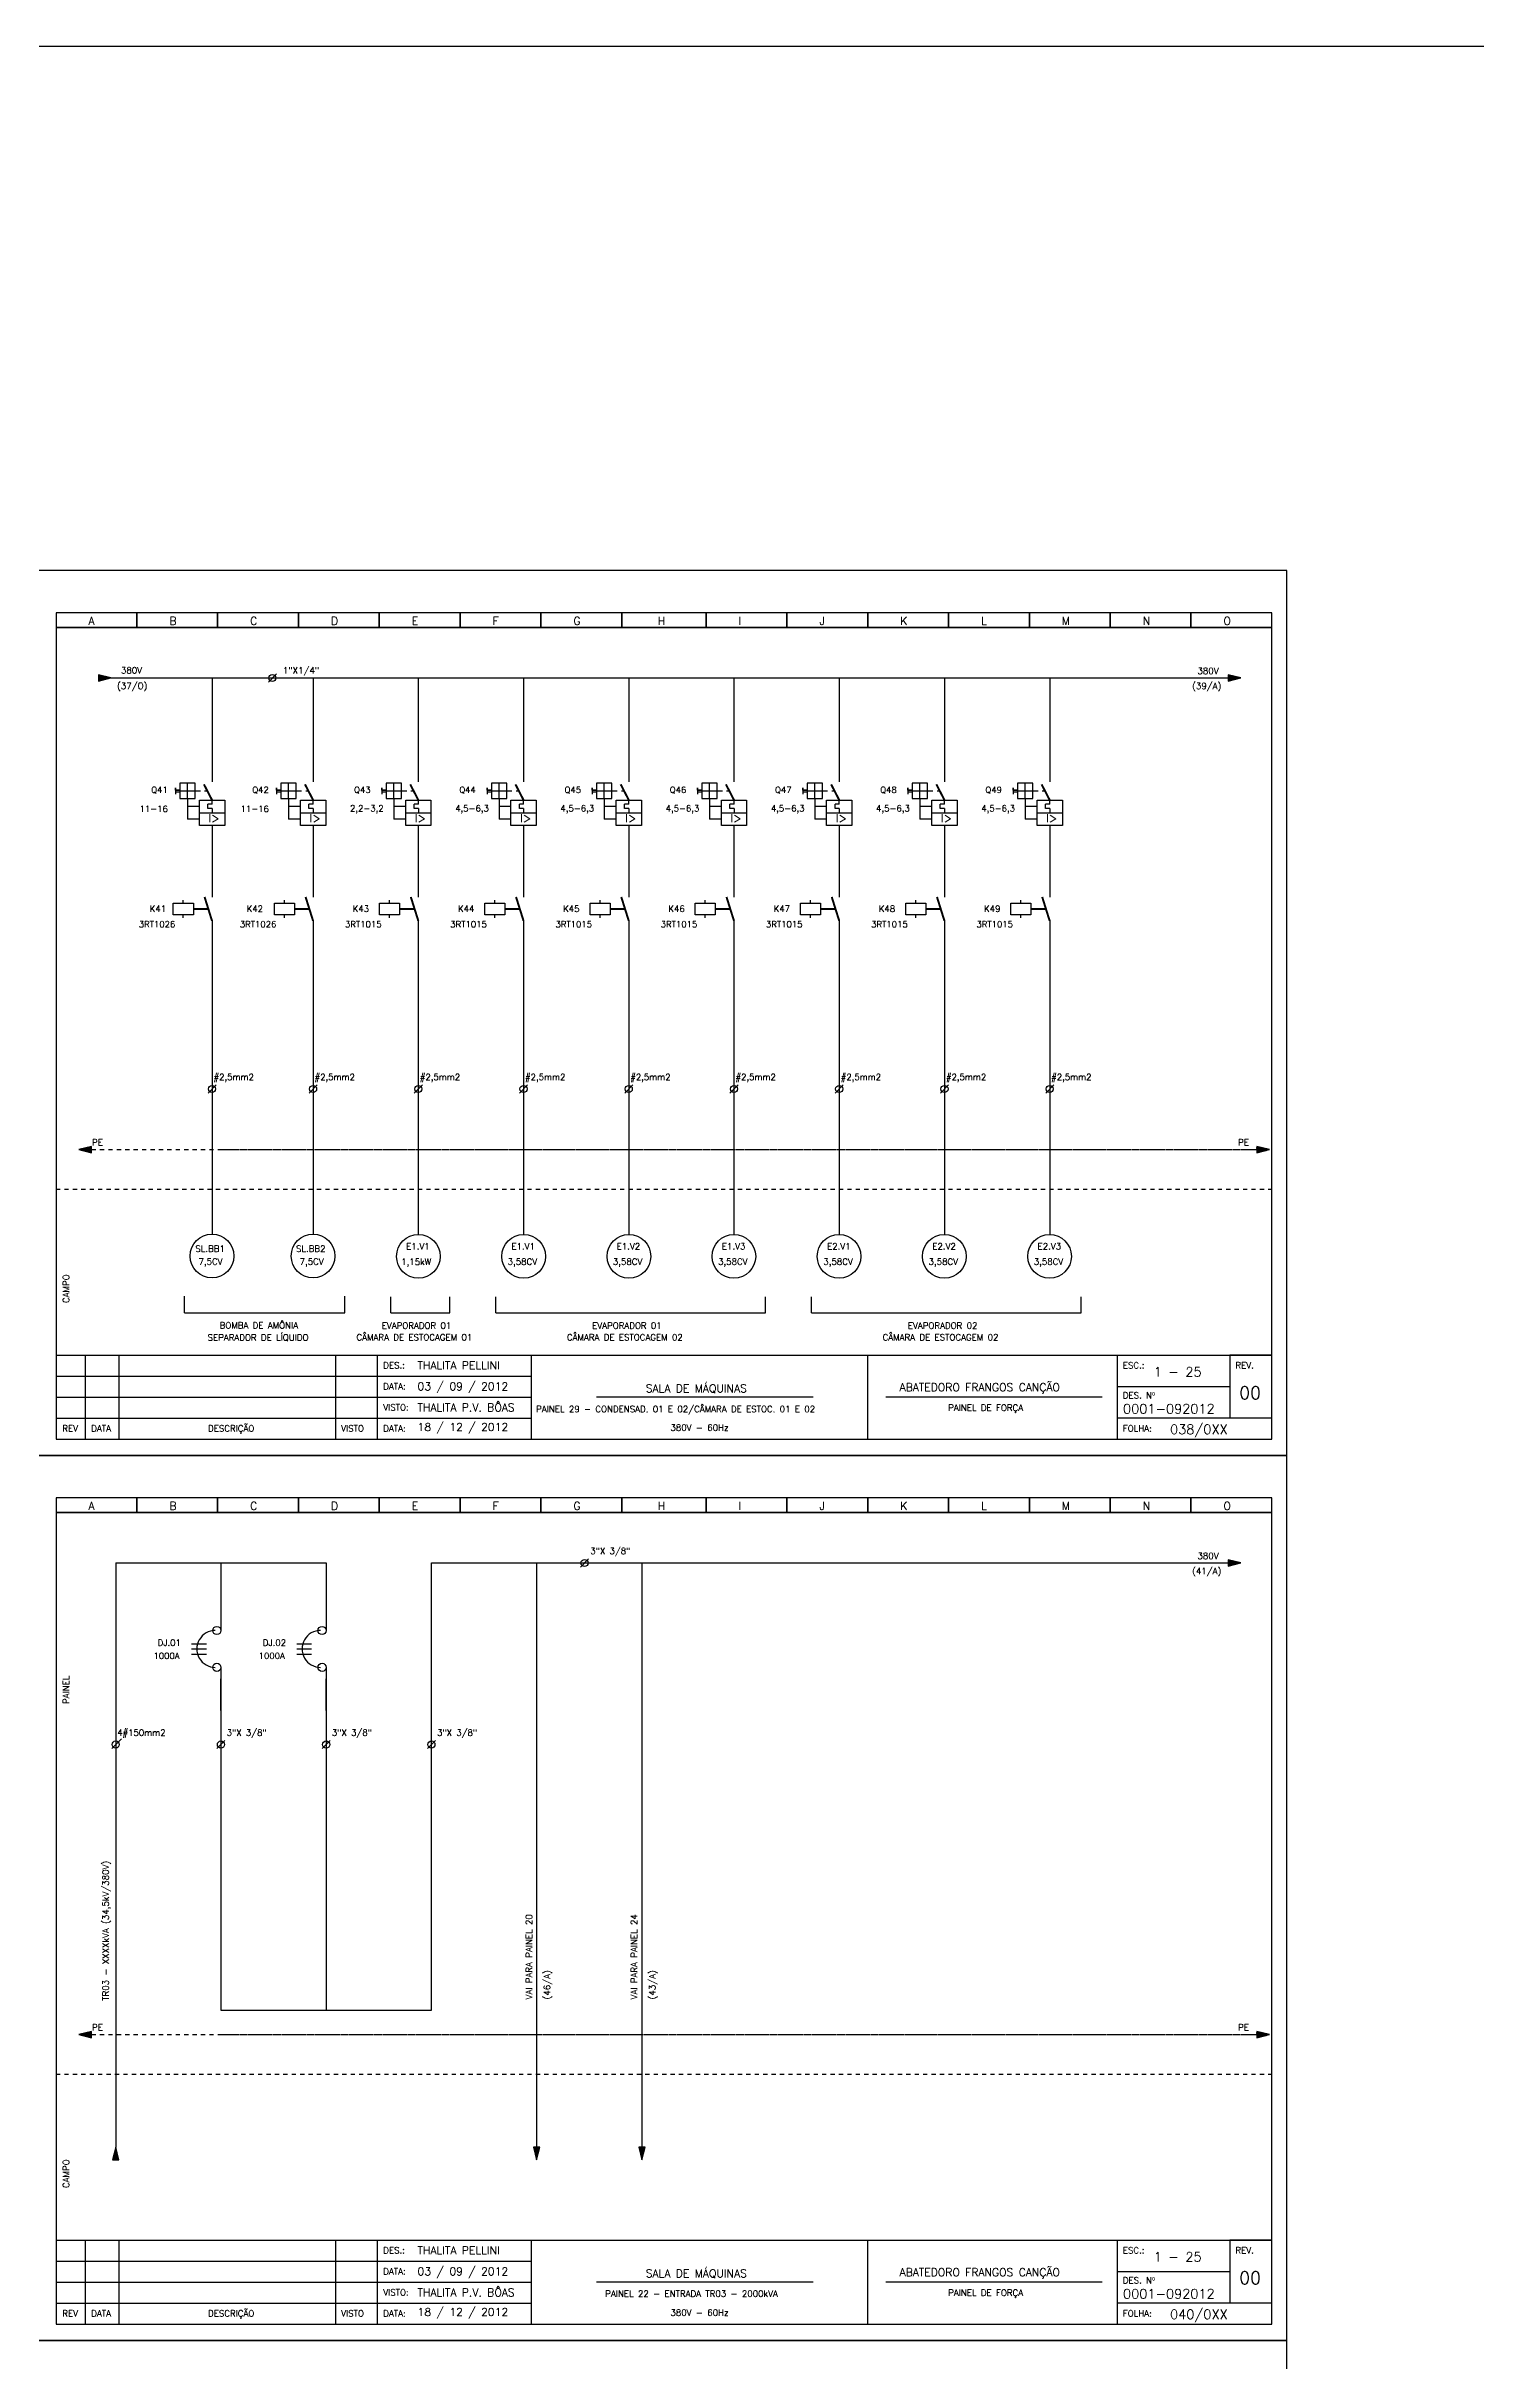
# Model space of a CAD drawing. Header units: millimetres. Extents: x 1974 to 2560, y 1429 to 1567.
# Drawn here: x 2301.4 to 2335.4, y 1512.1 to 1567.1 of the extents above; entities that cross this region are included whole.
import ezdxf

# ---------------------------------------------------------------- set-up
doc = ezdxf.new("R2010")
doc.units = ezdxf.units.MM
for name, pattern in [('DASHDOT2', [0.5, 0.25, -0.125, 0, -0.125]), ('DASHED', [0.75, 0.5, -0.25]), ('HIDDEN2', [0.1875, 0.125, -0.0625])]:
    doc.linetypes.add(name, pattern=pattern)
for name, color, linetype in [('1', 5, 'Continuous'), ('ALIMENTAÇÃO', 6, 'Continuous'), ('CONECTOR_SAK', 2, 'Continuous'), ('DISJUNTOR', 5, 'Continuous'), ('EQUIPAMENTOS', 5, 'Continuous'), ('linhas', 6, 'Continuous'), ('MARGEM', 1, 'Continuous'), ('MOTORES', 5, 'Continuous'), ('PAINEL', 7, 'Continuous'), ('soft', 5, 'Continuous'), ('TERRA', 3, 'DASHED'), ('TEXTO', 4, 'Continuous'), ('TEXTO_2', 5, 'Continuous'), ('TIMBRE', 7, 'Continuous')]:
    doc.layers.add(name, color=color, linetype=linetype)
doc.styles.add('REGUA60', font='romans.shx', dxfattribs={"height": 2})
doc.styles.add('ROMANC', font='romanc.shx', dxfattribs={"height": 0.55})
doc.styles.add('ROMANS', font='romans.shx', dxfattribs={"height": 37})

msp = doc.modelspace()

# ---------------------------------------------------------------- hatches: boundary and pattern name
at = {"layer": 'EQUIPAMENTOS'}
for points in [[(2302.934, 1552.134), (2302.634, 1552.209), (2302.634, 1552.059)], [(2329.78, 1552.134), (2329.48, 1552.209), (2329.48, 1552.059)], [(2329.78, 1531.109), (2329.48, 1531.184), (2329.48, 1531.034)], [(2303.122, 1516.932), (2303.047, 1517.232), (2302.972, 1516.932)], [(2303.122, 1516.932), (2303.047, 1517.232), (2302.972, 1516.932)], [(2312.972, 1517.232), (2313.047, 1516.932), (2313.122, 1517.232)], [(2315.472, 1517.232), (2315.547, 1516.932), (2315.622, 1517.232)]]:
    msp.add_hatch(color=256, dxfattribs=at).paths.add_polyline_path(points)
at = {"layer": 'TERRA'}
h = msp.add_hatch(dxfattribs=at)
h.set_pattern_fill('ANSI31', color=256, scale=0.004, angle=180, style=0)
h.set_pattern_definition([(225, (2359.4272218, 1589.55084864), (0.0003535533906, -0.0003535533906), [])])
h.paths.add_polyline_path([(2302.173, 1540.931), (2302.473, 1540.931), (2302.473, 1541.006)])
h.paths.add_polyline_path([(2302.473, 1540.856), (2302.473, 1540.931), (2302.173, 1540.931)])
h = msp.add_hatch(dxfattribs=at)
h.set_pattern_fill('ANSI31', color=256, scale=0.004, style=0)
h.set_pattern_definition([(45, (2273.2027676, 1492.3112611), (-0.0003535533906, 0.0003535533906), [])])
h.paths.add_polyline_path([(2330.457, 1540.931), (2330.157, 1540.931), (2330.157, 1540.856)])
h.paths.add_polyline_path([(2330.157, 1541.006), (2330.157, 1540.931), (2330.457, 1540.931)])
h = msp.add_hatch(dxfattribs=at)
h.set_pattern_fill('ANSI31', color=256, scale=0.004, angle=180, style=0)
h.set_pattern_definition([(225, (2359.4272218, 1568.52584864), (0.0003535533906, -0.0003535533906), [])])
h.paths.add_polyline_path([(2302.173, 1519.906), (2302.473, 1519.906), (2302.473, 1519.981)])
h.paths.add_polyline_path([(2302.473, 1519.831), (2302.473, 1519.906), (2302.173, 1519.906)])
h = msp.add_hatch(dxfattribs=at)
h.set_pattern_fill('ANSI31', color=256, scale=0.004, style=0)
h.set_pattern_definition([(45, (2273.2027676, 1471.2862611), (-0.0003535533906, 0.0003535533906), [])])
h.paths.add_polyline_path([(2330.457, 1519.906), (2330.157, 1519.906), (2330.157, 1519.831)])
h.paths.add_polyline_path([(2330.157, 1519.981), (2330.157, 1519.906), (2330.457, 1519.906)])

# ---------------------------------------------------------------- linework, layer by layer
for p, q in [((2304.68, 1537.048), (2304.68, 1537.444)), ((2308.487, 1537.048), (2308.487, 1537.444)), ((2309.581, 1537.048), (2309.581, 1537.435)), ((2310.987, 1537.048), (2310.987, 1537.436)), ((2312.081, 1537.048), (2312.081, 1537.435)), ((2318.482, 1537.048), (2318.482, 1537.436)), ((2319.581, 1537.048), (2319.581, 1537.435)), ((2325.987, 1537.048), (2325.987, 1537.436)), ((2304.68, 1537.048), (2308.487, 1537.048)), ((2309.581, 1537.048), (2310.987, 1537.048)), ((2312.081, 1537.048), (2318.482, 1537.048)), ((2319.581, 1537.048), (2325.987, 1537.048)), ((2330.513, 1536.047), (2329.513, 1536.047)), ((2304.849, 1529.19), (2305.202, 1529.19)), ((2307.349, 1529.19), (2307.702, 1529.19)), ((2304.849, 1529.067), (2305.202, 1529.067)), ((2304.849, 1528.944), (2305.202, 1528.944)), ((2307.349, 1529.067), (2307.702, 1529.067)), ((2307.349, 1528.944), (2307.702, 1528.944)), ((2330.513, 1515.022), (2329.513, 1515.022))]:
    msp.add_line(p, q)
at = {"layer": '1'}
for p, q in [((2304.935, 1549.632), (2304.571, 1549.632)), ((2304.571, 1549.632), (2304.571, 1549.268)), ((2304.753, 1549.268), (2304.753, 1549.632)), ((2304.935, 1549.268), (2304.935, 1549.632)), ((2307.336, 1549.632), (2306.972, 1549.632)), ((2306.972, 1549.632), (2306.972, 1549.268)), ((2307.154, 1549.268), (2307.154, 1549.632)), ((2307.336, 1549.268), (2307.336, 1549.632)), ((2309.836, 1549.632), (2309.472, 1549.632)), ((2309.472, 1549.632), (2309.472, 1549.268)), ((2309.654, 1549.268), (2309.654, 1549.632)), ((2309.836, 1549.268), (2309.836, 1549.632)), ((2312.336, 1549.632), (2311.972, 1549.632)), ((2311.972, 1549.632), (2311.972, 1549.268)), ((2312.154, 1549.268), (2312.154, 1549.632)), ((2312.336, 1549.268), (2312.336, 1549.632)), ((2314.836, 1549.632), (2314.472, 1549.632)), ((2314.472, 1549.632), (2314.472, 1549.268)), ((2314.654, 1549.268), (2314.654, 1549.632)), ((2314.836, 1549.268), (2314.836, 1549.632)), ((2317.336, 1549.632), (2316.972, 1549.632)), ((2316.972, 1549.632), (2316.972, 1549.268)), ((2317.154, 1549.268), (2317.154, 1549.632)), ((2317.336, 1549.268), (2317.336, 1549.632)), ((2319.836, 1549.632), (2319.472, 1549.632)), ((2319.472, 1549.632), (2319.472, 1549.268)), ((2319.654, 1549.268), (2319.654, 1549.632)), ((2319.836, 1549.268), (2319.836, 1549.632)), ((2322.336, 1549.632), (2321.972, 1549.632)), ((2321.972, 1549.632), (2321.972, 1549.268)), ((2322.154, 1549.268), (2322.154, 1549.632)), ((2322.336, 1549.268), (2322.336, 1549.632)), ((2324.836, 1549.632), (2324.472, 1549.632)), ((2324.472, 1549.632), (2324.472, 1549.268)), ((2324.654, 1549.268), (2324.654, 1549.632)), ((2324.836, 1549.268), (2324.836, 1549.632)), ((2304.467, 1549.523), (2304.467, 1549.377)), ((2304.467, 1549.471), (2304.467, 1549.523)), ((2304.571, 1549.471), (2304.467, 1549.471)), ((2304.467, 1549.471), (2304.571, 1549.471)), ((2304.467, 1549.429), (2304.571, 1549.429)), ((2304.571, 1549.45), (2304.935, 1549.45)), ((2304.571, 1549.268), (2304.935, 1549.268)), ((2306.868, 1549.523), (2306.868, 1549.377)), ((2306.868, 1549.471), (2306.868, 1549.523)), ((2306.972, 1549.471), (2306.868, 1549.471)), ((2306.868, 1549.471), (2306.972, 1549.471)), ((2306.868, 1549.429), (2306.972, 1549.429)), ((2306.972, 1549.45), (2307.336, 1549.45)), ((2306.972, 1549.268), (2307.336, 1549.268)), ((2309.368, 1549.523), (2309.368, 1549.377)), ((2309.368, 1549.471), (2309.368, 1549.523)), ((2309.472, 1549.471), (2309.368, 1549.471)), ((2309.368, 1549.471), (2309.472, 1549.471)), ((2309.368, 1549.429), (2309.472, 1549.429)), ((2309.472, 1549.45), (2309.836, 1549.45)), ((2309.472, 1549.268), (2309.836, 1549.268)), ((2311.868, 1549.523), (2311.868, 1549.377)), ((2311.868, 1549.471), (2311.868, 1549.523)), ((2311.972, 1549.471), (2311.868, 1549.471)), ((2311.868, 1549.471), (2311.972, 1549.471)), ((2311.868, 1549.429), (2311.972, 1549.429)), ((2311.972, 1549.45), (2312.336, 1549.45)), ((2311.972, 1549.268), (2312.336, 1549.268)), ((2314.368, 1549.523), (2314.368, 1549.377)), ((2314.368, 1549.471), (2314.368, 1549.523)), ((2314.472, 1549.471), (2314.368, 1549.471)), ((2314.368, 1549.471), (2314.472, 1549.471)), ((2314.368, 1549.429), (2314.472, 1549.429)), ((2314.472, 1549.45), (2314.836, 1549.45)), ((2314.472, 1549.268), (2314.836, 1549.268)), ((2316.868, 1549.523), (2316.868, 1549.377)), ((2316.868, 1549.471), (2316.868, 1549.523)), ((2316.972, 1549.471), (2316.868, 1549.471)), ((2316.868, 1549.471), (2316.972, 1549.471)), ((2316.868, 1549.429), (2316.972, 1549.429)), ((2316.972, 1549.45), (2317.336, 1549.45)), ((2316.972, 1549.268), (2317.336, 1549.268)), ((2319.368, 1549.523), (2319.368, 1549.377)), ((2319.368, 1549.471), (2319.368, 1549.523)), ((2319.472, 1549.471), (2319.368, 1549.471)), ((2319.368, 1549.471), (2319.472, 1549.471)), ((2319.368, 1549.429), (2319.472, 1549.429)), ((2319.472, 1549.45), (2319.836, 1549.45)), ((2319.472, 1549.268), (2319.836, 1549.268)), ((2321.868, 1549.523), (2321.868, 1549.377)), ((2321.868, 1549.471), (2321.868, 1549.523)), ((2321.972, 1549.471), (2321.868, 1549.471)), ((2321.868, 1549.471), (2321.972, 1549.471)), ((2321.868, 1549.429), (2321.972, 1549.429)), ((2321.972, 1549.45), (2322.336, 1549.45)), ((2321.972, 1549.268), (2322.336, 1549.268)), ((2324.368, 1549.523), (2324.368, 1549.377)), ((2324.368, 1549.471), (2324.368, 1549.523)), ((2324.472, 1549.471), (2324.368, 1549.471)), ((2324.368, 1549.471), (2324.472, 1549.471)), ((2324.368, 1549.429), (2324.472, 1549.429)), ((2324.472, 1549.45), (2324.836, 1549.45)), ((2324.472, 1549.268), (2324.836, 1549.268))]:
    msp.add_line(p, q, dxfattribs=at)
at = {"layer": 'ALIMENTAÇÃO', "color": 6}
for p, q in [((2305.335, 1552.134), (2305.335, 1549.67)), ((2307.736, 1552.134), (2307.736, 1549.67)), ((2310.236, 1552.134), (2310.236, 1549.67)), ((2312.736, 1552.134), (2312.736, 1549.67)), ((2315.236, 1552.134), (2315.236, 1549.67)), ((2317.736, 1552.134), (2317.736, 1549.67)), ((2320.236, 1552.134), (2320.236, 1549.67)), ((2322.736, 1552.134), (2322.736, 1549.67)), ((2325.236, 1552.134), (2325.236, 1549.67)), ((2305.335, 1548.632), (2305.335, 1546.927)), ((2307.736, 1548.632), (2307.736, 1546.927)), ((2310.236, 1548.632), (2310.236, 1546.927)), ((2312.736, 1548.632), (2312.736, 1546.927)), ((2315.236, 1548.632), (2315.236, 1546.927)), ((2317.736, 1548.632), (2317.736, 1546.927)), ((2320.236, 1548.632), (2320.236, 1546.927)), ((2322.736, 1548.632), (2322.736, 1546.927)), ((2325.236, 1548.632), (2325.236, 1546.927)), ((2305.335, 1546.364), (2305.335, 1542.37)), ((2307.736, 1546.364), (2307.736, 1542.37)), ((2310.236, 1546.364), (2310.236, 1538.912)), ((2312.736, 1546.364), (2312.736, 1538.912)), ((2315.236, 1546.364), (2315.236, 1538.912)), ((2317.736, 1546.364), (2317.736, 1538.912)), ((2320.236, 1546.364), (2320.236, 1538.912)), ((2322.736, 1546.364), (2322.736, 1538.912)), ((2325.236, 1546.364), (2325.236, 1538.912)), ((2305.335, 1542.37), (2305.335, 1538.921)), ((2307.736, 1542.37), (2307.736, 1538.921)), ((2305.547, 1531.109), (2305.547, 1529.505)), ((2308.047, 1531.109), (2308.047, 1529.505)), ((2313.047, 1531.109), (2313.047, 1517.232)), ((2315.547, 1531.109), (2315.547, 1517.232)), ((2305.547, 1528.629), (2305.547, 1520.486)), ((2308.047, 1528.629), (2308.047, 1520.486))]:
    msp.add_line(p, q, dxfattribs=at)
at = {"layer": 'ALIMENTAÇÃO'}
for p, q in [((2310.547, 1520.486), (2310.547, 1531.109)), ((2305.547, 1520.486), (2310.547, 1520.486))]:
    msp.add_line(p, q, dxfattribs=at)
at = {"layer": 'CONECTOR_SAK'}
for p, q in [((2306.864, 1552.231), (2306.673, 1552.038)), ((2305.431, 1542.467), (2305.24, 1542.274)), ((2307.832, 1542.467), (2307.641, 1542.274)), ((2310.332, 1542.467), (2310.141, 1542.274)), ((2312.832, 1542.467), (2312.641, 1542.274)), ((2315.332, 1542.467), (2315.141, 1542.274)), ((2317.832, 1542.467), (2317.641, 1542.274)), ((2320.332, 1542.467), (2320.141, 1542.274)), ((2322.832, 1542.467), (2322.641, 1542.274)), ((2325.332, 1542.467), (2325.141, 1542.274)), ((2314.281, 1531.206), (2314.09, 1531.013)), ((2303.183, 1526.933), (2302.952, 1526.7)), ((2305.642, 1526.892), (2305.452, 1526.7)), ((2308.143, 1526.892), (2307.952, 1526.7)), ((2310.643, 1526.892), (2310.452, 1526.7))]:
    msp.add_line(p, q, dxfattribs=at)
for centre in [(2306.768, 1552.134), (2305.335, 1542.37), (2307.736, 1542.37), (2310.236, 1542.37), (2312.736, 1542.37), (2315.236, 1542.37), (2317.736, 1542.37), (2320.236, 1542.37), (2322.736, 1542.37), (2325.236, 1542.37), (2314.185, 1531.109), (2303.047, 1526.796), (2305.547, 1526.796), (2308.047, 1526.796), (2310.547, 1526.796)]:
    msp.add_circle(centre, 0.0846, dxfattribs=at)
at = {"layer": 'DISJUNTOR'}
for p, q in [((2304.753, 1549.268), (2304.753, 1548.782)), ((2305.035, 1549.082), (2304.753, 1549.082)), ((2305.336, 1549.133), (2305.236, 1549.133)), ((2305.236, 1549.033), (2305.236, 1549.133)), ((2305.336, 1549.033), (2305.236, 1549.033)), ((2305.336, 1549.133), (2305.336, 1549.233)), ((2305.336, 1549.033), (2305.336, 1548.933)), ((2307.154, 1549.268), (2307.154, 1548.782)), ((2307.436, 1549.082), (2307.154, 1549.082)), ((2307.737, 1549.133), (2307.637, 1549.133)), ((2307.637, 1549.033), (2307.637, 1549.133)), ((2307.737, 1549.033), (2307.637, 1549.033)), ((2307.737, 1549.133), (2307.737, 1549.233)), ((2307.737, 1549.033), (2307.737, 1548.933)), ((2309.654, 1549.268), (2309.654, 1548.782)), ((2309.936, 1549.082), (2309.654, 1549.082)), ((2310.237, 1549.133), (2310.137, 1549.133)), ((2310.137, 1549.033), (2310.137, 1549.133)), ((2310.237, 1549.033), (2310.137, 1549.033)), ((2310.237, 1549.133), (2310.237, 1549.233)), ((2310.237, 1549.033), (2310.237, 1548.933)), ((2312.154, 1549.268), (2312.154, 1548.782)), ((2312.436, 1549.082), (2312.154, 1549.082)), ((2312.737, 1549.133), (2312.637, 1549.133)), ((2312.637, 1549.033), (2312.637, 1549.133)), ((2312.737, 1549.033), (2312.637, 1549.033)), ((2312.737, 1549.133), (2312.737, 1549.233)), ((2312.737, 1549.033), (2312.737, 1548.933)), ((2314.654, 1549.268), (2314.654, 1548.782)), ((2314.936, 1549.082), (2314.654, 1549.082)), ((2315.237, 1549.133), (2315.137, 1549.133)), ((2315.137, 1549.033), (2315.137, 1549.133)), ((2315.237, 1549.033), (2315.137, 1549.033)), ((2315.237, 1549.133), (2315.237, 1549.233)), ((2315.237, 1549.033), (2315.237, 1548.933)), ((2317.154, 1549.268), (2317.154, 1548.782)), ((2317.436, 1549.082), (2317.154, 1549.082)), ((2317.737, 1549.133), (2317.637, 1549.133)), ((2317.637, 1549.033), (2317.637, 1549.133)), ((2317.737, 1549.033), (2317.637, 1549.033)), ((2317.737, 1549.133), (2317.737, 1549.233)), ((2317.737, 1549.033), (2317.737, 1548.933)), ((2319.654, 1549.268), (2319.654, 1548.782)), ((2319.936, 1549.082), (2319.654, 1549.082)), ((2320.237, 1549.133), (2320.137, 1549.133)), ((2320.137, 1549.033), (2320.137, 1549.133)), ((2320.237, 1549.033), (2320.137, 1549.033)), ((2320.237, 1549.133), (2320.237, 1549.233)), ((2320.237, 1549.033), (2320.237, 1548.933)), ((2322.154, 1549.268), (2322.154, 1548.782)), ((2322.436, 1549.082), (2322.154, 1549.082)), ((2322.737, 1549.133), (2322.637, 1549.133)), ((2322.637, 1549.033), (2322.637, 1549.133)), ((2322.737, 1549.033), (2322.637, 1549.033)), ((2322.737, 1549.133), (2322.737, 1549.233)), ((2322.737, 1549.033), (2322.737, 1548.933)), ((2324.654, 1549.268), (2324.654, 1548.782)), ((2324.936, 1549.082), (2324.654, 1549.082)), ((2325.237, 1549.133), (2325.137, 1549.133)), ((2325.137, 1549.033), (2325.137, 1549.133)), ((2325.237, 1549.033), (2325.137, 1549.033)), ((2325.237, 1549.133), (2325.237, 1549.233)), ((2325.237, 1549.033), (2325.237, 1548.933)), ((2305.035, 1548.782), (2304.753, 1548.782)), ((2305.036, 1548.933), (2305.636, 1548.933)), ((2307.436, 1548.782), (2307.154, 1548.782)), ((2307.437, 1548.933), (2308.037, 1548.933)), ((2309.936, 1548.782), (2309.654, 1548.782)), ((2309.937, 1548.933), (2310.537, 1548.933)), ((2312.436, 1548.782), (2312.154, 1548.782)), ((2312.437, 1548.933), (2313.037, 1548.933)), ((2314.936, 1548.782), (2314.654, 1548.782)), ((2314.937, 1548.933), (2315.537, 1548.933)), ((2317.436, 1548.782), (2317.154, 1548.782)), ((2317.437, 1548.933), (2318.037, 1548.933)), ((2319.936, 1548.782), (2319.654, 1548.782)), ((2319.937, 1548.933), (2320.537, 1548.933)), ((2322.436, 1548.782), (2322.154, 1548.782)), ((2322.437, 1548.933), (2323.037, 1548.933)), ((2324.936, 1548.782), (2324.654, 1548.782)), ((2324.937, 1548.933), (2325.537, 1548.933))]:
    msp.add_line(p, q, dxfattribs=at)
at = {"layer": 'DISJUNTOR', "linetype": 'HIDDEN2'}
for p, q in [((2304.935, 1549.45), (2305.235, 1549.45)), ((2307.336, 1549.45), (2307.636, 1549.45)), ((2309.836, 1549.45), (2310.136, 1549.45)), ((2312.336, 1549.45), (2312.636, 1549.45)), ((2314.836, 1549.45), (2315.136, 1549.45)), ((2317.336, 1549.45), (2317.636, 1549.45)), ((2319.836, 1549.45), (2320.136, 1549.45)), ((2322.336, 1549.45), (2322.636, 1549.45)), ((2324.836, 1549.45), (2325.136, 1549.45))]:
    msp.add_line(p, q, dxfattribs=at)
at = {"layer": 'DISJUNTOR', "const_width": 0.0472}
for points in [[(2305.336, 1549.233), (2305.143, 1549.607)], [(2307.737, 1549.233), (2307.544, 1549.607)], [(2310.237, 1549.233), (2310.044, 1549.607)], [(2312.737, 1549.233), (2312.544, 1549.607)], [(2315.237, 1549.233), (2315.044, 1549.607)], [(2317.737, 1549.233), (2317.544, 1549.607)], [(2320.237, 1549.233), (2320.044, 1549.607)], [(2322.737, 1549.233), (2322.544, 1549.607)], [(2325.237, 1549.233), (2325.044, 1549.607)]]:
    msp.add_lwpolyline(points, dxfattribs=at)
at = {"layer": 'DISJUNTOR'}
for points in [[(2305.036, 1549.233), (2305.636, 1549.233), (2305.636, 1548.633), (2305.036, 1548.633)], [(2307.437, 1549.233), (2308.037, 1549.233), (2308.037, 1548.633), (2307.437, 1548.633)], [(2309.937, 1549.233), (2310.537, 1549.233), (2310.537, 1548.633), (2309.937, 1548.633)], [(2312.437, 1549.233), (2313.037, 1549.233), (2313.037, 1548.633), (2312.437, 1548.633)], [(2314.937, 1549.233), (2315.537, 1549.233), (2315.537, 1548.633), (2314.937, 1548.633)], [(2317.437, 1549.233), (2318.037, 1549.233), (2318.037, 1548.633), (2317.437, 1548.633)], [(2319.937, 1549.233), (2320.537, 1549.233), (2320.537, 1548.633), (2319.937, 1548.633)], [(2322.437, 1549.233), (2323.037, 1549.233), (2323.037, 1548.633), (2322.437, 1548.633)], [(2324.937, 1549.233), (2325.537, 1549.233), (2325.537, 1548.633), (2324.937, 1548.633)]]:
    msp.add_lwpolyline(points, close=True, dxfattribs=at)
for centre in [(2305.45, 1529.505), (2307.95, 1529.505), (2305.45, 1528.629), (2307.95, 1528.629)]:
    msp.add_circle(centre, 0.097, dxfattribs=at)
for centre in [(2305.412, 1529.067), (2307.912, 1529.067)]:
    msp.add_arc(centre, 0.438, 89.8656, 270.134, dxfattribs=at)
at = {"layer": 'EQUIPAMENTOS'}
for p, q in [((2302.934, 1552.134), (2329.78, 1552.134)), ((2304.653, 1546.788), (2304.653, 1546.859)), ((2307.054, 1546.788), (2307.054, 1546.859)), ((2309.554, 1546.788), (2309.554, 1546.859)), ((2312.054, 1546.788), (2312.054, 1546.859)), ((2314.554, 1546.788), (2314.554, 1546.859)), ((2317.054, 1546.788), (2317.054, 1546.859)), ((2319.554, 1546.788), (2319.554, 1546.859)), ((2322.054, 1546.788), (2322.054, 1546.859)), ((2324.554, 1546.788), (2324.554, 1546.859)), ((2304.653, 1546.438), (2304.653, 1546.509)), ((2304.891, 1546.658), (2305.243, 1546.658)), ((2304.891, 1546.638), (2305.249, 1546.638)), ((2307.054, 1546.438), (2307.054, 1546.509)), ((2307.292, 1546.658), (2307.644, 1546.658)), ((2307.292, 1546.638), (2307.65, 1546.638)), ((2309.554, 1546.438), (2309.554, 1546.509)), ((2309.792, 1546.658), (2310.144, 1546.658)), ((2309.792, 1546.638), (2310.15, 1546.638)), ((2312.054, 1546.438), (2312.054, 1546.509)), ((2312.292, 1546.658), (2312.644, 1546.658)), ((2312.292, 1546.638), (2312.65, 1546.638)), ((2314.554, 1546.438), (2314.554, 1546.509)), ((2314.792, 1546.658), (2315.144, 1546.658)), ((2314.792, 1546.638), (2315.15, 1546.638)), ((2317.054, 1546.438), (2317.054, 1546.509)), ((2317.292, 1546.658), (2317.644, 1546.658)), ((2317.292, 1546.638), (2317.65, 1546.638)), ((2319.554, 1546.438), (2319.554, 1546.509)), ((2319.792, 1546.658), (2320.144, 1546.658)), ((2319.792, 1546.638), (2320.15, 1546.638)), ((2322.054, 1546.438), (2322.054, 1546.509)), ((2322.292, 1546.658), (2322.644, 1546.658)), ((2322.292, 1546.638), (2322.65, 1546.638)), ((2324.554, 1546.438), (2324.554, 1546.509)), ((2324.792, 1546.658), (2325.144, 1546.658)), ((2324.792, 1546.638), (2325.15, 1546.638)), ((2303.047, 1531.109), (2305.547, 1531.109)), ((2303.047, 1531.109), (2308.047, 1531.109)), ((2310.547, 1531.109), (2329.78, 1531.109))]:
    msp.add_line(p, q, dxfattribs=at)
for points in [[(2267.845, 1567.141), (2559.507, 1567.141), (2559.507, 1444.388), (2267.845, 1444.388)], [(2304.415, 1546.509), (2304.415, 1546.788), (2304.891, 1546.788), (2304.891, 1546.509)], [(2306.816, 1546.509), (2306.816, 1546.788), (2307.292, 1546.788), (2307.292, 1546.509)], [(2309.316, 1546.509), (2309.316, 1546.788), (2309.792, 1546.788), (2309.792, 1546.509)], [(2311.816, 1546.509), (2311.816, 1546.788), (2312.292, 1546.788), (2312.292, 1546.509)], [(2314.316, 1546.509), (2314.316, 1546.788), (2314.792, 1546.788), (2314.792, 1546.509)], [(2316.816, 1546.509), (2316.816, 1546.788), (2317.292, 1546.788), (2317.292, 1546.509)], [(2319.316, 1546.509), (2319.316, 1546.788), (2319.792, 1546.788), (2319.792, 1546.509)], [(2321.816, 1546.509), (2321.816, 1546.788), (2322.292, 1546.788), (2322.292, 1546.509)], [(2324.316, 1546.509), (2324.316, 1546.788), (2324.792, 1546.788), (2324.792, 1546.509)]]:
    msp.add_lwpolyline(points, close=True, dxfattribs=at)
for points in [[(2302.634, 1552.059), (2302.934, 1552.134), (2302.634, 1552.209), (2302.634, 1552.059)], [(2329.48, 1552.059), (2329.78, 1552.134), (2329.48, 1552.209), (2329.48, 1552.059)], [(2329.48, 1531.034), (2329.78, 1531.109), (2329.48, 1531.184), (2329.48, 1531.034)], [(2303.122, 1516.932), (2303.047, 1517.232), (2302.972, 1516.932), (2303.122, 1516.932)], [(2312.972, 1517.232), (2313.047, 1516.932), (2313.122, 1517.232), (2312.972, 1517.232)], [(2315.472, 1517.232), (2315.547, 1516.932), (2315.622, 1517.232), (2315.472, 1517.232)]]:
    msp.add_lwpolyline(points, dxfattribs=at)
at = {"layer": 'EQUIPAMENTOS', "const_width": 0.0472}
for points in [[(2305.335, 1546.364), (2305.158, 1546.932)], [(2307.736, 1546.364), (2307.558, 1546.932)], [(2310.236, 1546.364), (2310.058, 1546.932)], [(2312.736, 1546.364), (2312.558, 1546.932)], [(2315.236, 1546.364), (2315.058, 1546.932)], [(2317.736, 1546.364), (2317.558, 1546.932)], [(2320.236, 1546.364), (2320.058, 1546.932)], [(2322.736, 1546.364), (2322.558, 1546.932)], [(2325.236, 1546.364), (2325.058, 1546.932)]]:
    msp.add_lwpolyline(points, dxfattribs=at)
at = {"layer": 'linhas', "color": 6}
for p, q in [((2305.547, 1527.607), (2305.547, 1528.354)), ((2308.047, 1527.607), (2308.047, 1528.354))]:
    msp.add_line(p, q, dxfattribs=at)
at = {"layer": 'MARGEM', "color": 7}
for points in [[(2301.167, 1533.659), (2330.867, 1533.659), (2330.867, 1554.684), (2301.167, 1554.684)], [(2301.167, 1512.634), (2330.867, 1512.634), (2330.867, 1533.659), (2301.167, 1533.659)], [(2301.167, 1491.609), (2330.867, 1491.609), (2330.867, 1512.634), (2301.167, 1512.634)]]:
    msp.add_lwpolyline(points, close=True, dxfattribs=at)
at = {"layer": 'MOTORES'}
for centre in [(2305.335, 1538.401), (2307.736, 1538.401), (2310.239, 1538.393), (2312.739, 1538.393), (2315.239, 1538.393), (2317.733, 1538.393), (2320.233, 1538.393), (2322.733, 1538.393), (2325.233, 1538.393)]:
    msp.add_circle(centre, 0.519, dxfattribs=at)
at = {"layer": 'PAINEL', "color": 12, "linetype": 'HIDDEN2', "ltscale": 0.005}
for p, q in [((2301.629, 1539.991), (2330.513, 1539.991)), ((2301.629, 1518.966), (2330.513, 1518.966))]:
    msp.add_line(p, q, dxfattribs=at)
at = {"layer": 'soft'}
msp.add_line((2303.047, 1531.109), (2303.047, 1517.232), dxfattribs=at)
at = {"layer": 'TERRA', "linetype": 'DASHDOT2', "ltscale": 0.0025}
for p, q in [((2302.473, 1540.931), (2330.157, 1540.931)), ((2302.473, 1540.931), (2330.157, 1540.931)), ((2305.584, 1540.931), (2330.457, 1540.931)), ((2302.473, 1519.906), (2330.157, 1519.906)), ((2302.473, 1519.906), (2330.157, 1519.906)), ((2305.584, 1519.906), (2330.457, 1519.906))]:
    msp.add_line(p, q, dxfattribs=at)
at = {"layer": 'TERRA'}
for points in [[(2302.473, 1541.006), (2302.173, 1540.931), (2302.473, 1540.856), (2302.473, 1541.006)], [(2302.473, 1541.006), (2302.173, 1540.931), (2302.473, 1540.856), (2302.473, 1541.006)], [(2330.157, 1540.856), (2330.457, 1540.931), (2330.157, 1541.006), (2330.157, 1540.856)], [(2330.157, 1540.856), (2330.457, 1540.931), (2330.157, 1541.006), (2330.157, 1540.856)], [(2302.473, 1519.981), (2302.173, 1519.906), (2302.473, 1519.831), (2302.473, 1519.981)], [(2302.473, 1519.981), (2302.173, 1519.906), (2302.473, 1519.831), (2302.473, 1519.981)], [(2330.157, 1519.831), (2330.457, 1519.906), (2330.157, 1519.981), (2330.157, 1519.831)], [(2330.157, 1519.831), (2330.457, 1519.906), (2330.157, 1519.981), (2330.157, 1519.831)]]:
    msp.add_lwpolyline(points, dxfattribs=at)
at = {"layer": 'TIMBRE', "color": 12}
for p, q in [((2330.513, 1553.684), (2301.629, 1553.684)), ((2330.513, 1532.659), (2301.629, 1532.659))]:
    msp.add_line(p, q, dxfattribs=at)
at = {"layer": 'TIMBRE'}
for p, q in [((2301.629, 1536.047), (2330.513, 1536.047)), ((2302.329, 1534.047), (2302.329, 1536.047)), ((2303.129, 1534.047), (2303.129, 1536.047)), ((2308.267, 1536.047), (2308.267, 1534.047)), ((2309.267, 1534.047), (2309.267, 1536.047)), ((2312.92, 1536.047), (2312.92, 1534.047)), ((2320.91, 1536.047), (2320.91, 1534.047)), ((2326.837, 1536.047), (2326.837, 1534.047)), ((2329.513, 1536.047), (2329.513, 1534.547)), ((2301.629, 1535.547), (2312.92, 1535.547)), ((2329.513, 1535.297), (2326.837, 1535.297)), ((2301.629, 1535.047), (2312.92, 1535.047)), ((2319.614, 1535.047), (2314.47, 1535.047)), ((2326.485, 1535.047), (2321.341, 1535.047)), ((2301.629, 1534.547), (2312.92, 1534.547)), ((2330.513, 1534.547), (2326.837, 1534.547)), ((2301.629, 1515.022), (2330.513, 1515.022)), ((2302.329, 1513.022), (2302.329, 1515.022)), ((2303.129, 1513.022), (2303.129, 1515.022)), ((2308.267, 1515.022), (2308.267, 1513.022)), ((2309.267, 1513.022), (2309.267, 1515.022)), ((2312.92, 1515.022), (2312.92, 1513.022)), ((2320.91, 1515.022), (2320.91, 1513.022)), ((2326.837, 1515.022), (2326.837, 1513.022)), ((2329.513, 1515.022), (2329.513, 1513.522)), ((2301.629, 1514.522), (2312.92, 1514.522)), ((2301.629, 1514.022), (2312.92, 1514.022)), ((2319.614, 1514.022), (2314.47, 1514.022)), ((2319.614, 1514.022), (2314.47, 1514.022)), ((2326.485, 1514.022), (2321.341, 1514.022)), ((2329.513, 1514.272), (2326.837, 1514.272)), ((2301.629, 1513.522), (2312.92, 1513.522)), ((2330.513, 1513.522), (2326.837, 1513.522))]:
    msp.add_line(p, q, dxfattribs=at)
at = {"layer": 'TIMBRE', "color": 12}
for points in [[(2301.629, 1553.334), (2303.549, 1553.334), (2303.549, 1553.684), (2301.629, 1553.684)], [(2303.549, 1553.334), (2305.469, 1553.334), (2305.469, 1553.684), (2303.549, 1553.684)], [(2305.469, 1553.334), (2307.389, 1553.334), (2307.389, 1553.684), (2305.469, 1553.684)], [(2307.389, 1553.334), (2309.309, 1553.334), (2309.309, 1553.684), (2307.389, 1553.684)], [(2309.309, 1553.334), (2311.229, 1553.334), (2311.229, 1553.684), (2309.309, 1553.684)], [(2311.229, 1553.334), (2313.149, 1553.334), (2313.149, 1553.684), (2311.229, 1553.684)], [(2313.149, 1553.334), (2315.069, 1553.334), (2315.069, 1553.684), (2313.149, 1553.684)], [(2315.069, 1553.334), (2317.073, 1553.334), (2317.073, 1553.684), (2315.069, 1553.684)], [(2317.073, 1553.334), (2318.993, 1553.334), (2318.993, 1553.684), (2317.073, 1553.684)], [(2318.993, 1553.334), (2320.913, 1553.334), (2320.913, 1553.684), (2318.993, 1553.684)], [(2320.913, 1553.334), (2322.833, 1553.334), (2322.833, 1553.684), (2320.913, 1553.684)], [(2322.833, 1553.334), (2324.753, 1553.334), (2324.753, 1553.684), (2322.833, 1553.684)], [(2324.753, 1553.334), (2326.673, 1553.334), (2326.673, 1553.684), (2324.753, 1553.684)], [(2326.673, 1553.334), (2328.593, 1553.334), (2328.593, 1553.684), (2326.673, 1553.684)], [(2328.593, 1553.334), (2330.513, 1553.334), (2330.513, 1553.684), (2328.593, 1553.684)], [(2301.629, 1534.047), (2330.513, 1534.047), (2330.513, 1553.334), (2301.629, 1553.334)], [(2301.629, 1532.309), (2303.549, 1532.309), (2303.549, 1532.659), (2301.629, 1532.659)], [(2303.549, 1532.309), (2305.469, 1532.309), (2305.469, 1532.659), (2303.549, 1532.659)], [(2305.469, 1532.309), (2307.389, 1532.309), (2307.389, 1532.659), (2305.469, 1532.659)], [(2307.389, 1532.309), (2309.309, 1532.309), (2309.309, 1532.659), (2307.389, 1532.659)], [(2309.309, 1532.309), (2311.229, 1532.309), (2311.229, 1532.659), (2309.309, 1532.659)], [(2311.229, 1532.309), (2313.149, 1532.309), (2313.149, 1532.659), (2311.229, 1532.659)], [(2313.149, 1532.309), (2315.069, 1532.309), (2315.069, 1532.659), (2313.149, 1532.659)], [(2315.069, 1532.309), (2317.073, 1532.309), (2317.073, 1532.659), (2315.069, 1532.659)], [(2317.073, 1532.309), (2318.993, 1532.309), (2318.993, 1532.659), (2317.073, 1532.659)], [(2318.993, 1532.309), (2320.913, 1532.309), (2320.913, 1532.659), (2318.993, 1532.659)], [(2320.913, 1532.309), (2322.833, 1532.309), (2322.833, 1532.659), (2320.913, 1532.659)], [(2322.833, 1532.309), (2324.753, 1532.309), (2324.753, 1532.659), (2322.833, 1532.659)], [(2324.753, 1532.309), (2326.673, 1532.309), (2326.673, 1532.659), (2324.753, 1532.659)], [(2326.673, 1532.309), (2328.593, 1532.309), (2328.593, 1532.659), (2326.673, 1532.659)], [(2328.593, 1532.309), (2330.513, 1532.309), (2330.513, 1532.659), (2328.593, 1532.659)], [(2301.629, 1513.022), (2330.513, 1513.022), (2330.513, 1532.309), (2301.629, 1532.309)]]:
    msp.add_lwpolyline(points, close=True, dxfattribs=at)

# ---------------------------------------------------------------- texts
at = {"style": 'ROMANS'}
for s, p in [('ESC.:', (2326.974, 1535.73)), ('REV.', (2329.649, 1535.73)), ('PAINEL 29 - CONDENSAD. 01 E 02/CÂMARA DE ESTOC. 01 E 02', (2313.035, 1534.689)), ('PAINEL DE FORÇA', (2322.824, 1534.721)), ('DES. Nº', (2326.974, 1535.017)), ('380V - 60Hz', (2316.227, 1534.248)), ('FOLHA:', (2326.974, 1534.23)), ('ESC.:', (2326.974, 1514.705)), ('REV.', (2329.649, 1514.705)), ('PAINEL 22 - ENTRADA TR03 - 2000kVA', (2314.677, 1513.675)), ('PAINEL DE FORÇA', (2322.824, 1513.696)), ('DES. Nº', (2326.974, 1513.992)), ('380V - 60Hz', (2316.227, 1513.223)), ('FOLHA:', (2326.974, 1513.205))]:
    msp.add_text(s, height=0.15, dxfattribs=at).set_placement(p)
at = {"layer": 'TEXTO'}
for s, height, style, p in [('A', 0.188, 'ROMANS', (2302.401, 1553.397)), ('B', 0.188, 'ROMANS', (2304.321, 1553.397)), ('C', 0.188, 'ROMANS', (2306.241, 1553.397)), ('D', 0.188, 'ROMANS', (2308.161, 1553.397)), ('E', 0.188, 'ROMANS', (2310.081, 1553.397)), ('F', 0.188, 'ROMANS', (2312.001, 1553.397)), ('G', 0.188, 'ROMANS', (2313.921, 1553.397)), ('H', 0.188, 'ROMANS', (2315.926, 1553.397)), ('I', 0.188, 'ROMANS', (2317.846, 1553.397)), ('J', 0.188, 'ROMANS', (2319.766, 1553.397)), ('K', 0.188, 'ROMANS', (2321.686, 1553.397)), ('L', 0.188, 'ROMANS', (2323.606, 1553.397)), ('M', 0.188, 'ROMANS', (2325.526, 1553.397)), ('N', 0.188, 'ROMANS', (2327.446, 1553.397)), ('O', 0.188, 'ROMANS', (2329.366, 1553.397)), ('380V', 0.15, 'ROMANS', (2303.172, 1552.24)), ('1"X1/4"', 0.15, 'ROMANS', (2307.021, 1552.24)), ('380V', 0.15, 'ROMANS', (2328.748, 1552.228)), ('(37/O)', 0.15, 'ROMANS', (2303.079, 1551.872)), ('(39/A)', 0.15, 'ROMANS', (2328.621, 1551.868)), ('Q41', 0.148, 'ROMANS', (2303.89, 1549.403)), ('Q42', 0.148, 'ROMANS', (2306.291, 1549.403)), ('Q43', 0.148, 'ROMANS', (2308.71, 1549.403)), ('Q44', 0.148, 'ROMANS', (2311.21, 1549.403)), ('Q45', 0.148, 'ROMANS', (2313.71, 1549.403)), ('Q46', 0.148, 'ROMANS', (2316.21, 1549.403)), ('Q47', 0.148, 'ROMANS', (2318.71, 1549.403)), ('Q48', 0.148, 'ROMANS', (2321.21, 1549.403)), ('Q49', 0.148, 'ROMANS', (2323.71, 1549.403)), ('11-16', 0.148, 'ROMANS', (2303.613, 1548.951)), ('11-16', 0.148, 'ROMANS', (2306.014, 1548.951)), ('2,2-3,2', 0.148, 'ROMANS', (2308.613, 1548.961)), ('4,5-6,3', 0.148, 'ROMANS', (2311.113, 1548.961)), ('4,5-6,3', 0.148, 'ROMANS', (2313.613, 1548.961)), ('4,5-6,3', 0.148, 'ROMANS', (2316.113, 1548.961)), ('4,5-6,3', 0.148, 'ROMANS', (2318.613, 1548.961)), ('4,5-6,3', 0.148, 'ROMANS', (2321.113, 1548.961)), ('4,5-6,3', 0.148, 'ROMANS', (2323.613, 1548.961)), ('3RT1026', 0.148, 'ROMANS', (2303.594, 1546.211)), ('K41', 0.148, 'ROMANS', (2303.858, 1546.577)), ('3RT1026', 0.148, 'ROMANS', (2305.995, 1546.211)), ('K42', 0.148, 'ROMANS', (2306.159, 1546.577)), ('3RT1015', 0.148, 'ROMANS', (2308.495, 1546.211)), ('K43', 0.148, 'ROMANS', (2308.679, 1546.577)), ('3RT1015', 0.148, 'ROMANS', (2310.995, 1546.211)), ('K44', 0.148, 'ROMANS', (2311.179, 1546.577)), ('3RT1015', 0.148, 'ROMANS', (2313.495, 1546.211)), ('K45', 0.148, 'ROMANS', (2313.679, 1546.577)), ('3RT1015', 0.148, 'ROMANS', (2315.995, 1546.211)), ('K46', 0.148, 'ROMANS', (2316.179, 1546.577)), ('3RT1015', 0.148, 'ROMANS', (2318.495, 1546.211)), ('K47', 0.148, 'ROMANS', (2318.679, 1546.577)), ('3RT1015', 0.148, 'ROMANS', (2320.995, 1546.211)), ('K48', 0.148, 'ROMANS', (2321.179, 1546.577)), ('3RT1015', 0.148, 'ROMANS', (2323.495, 1546.211)), ('K49', 0.148, 'ROMANS', (2323.679, 1546.577)), ('#2,5mm2', 0.148, 'ROMANS', (2305.372, 1542.58)), ('#2,5mm2', 0.148, 'ROMANS', (2307.772, 1542.58)), ('#2,5mm2', 0.148, 'ROMANS', (2310.272, 1542.58)), ('#2,5mm2', 0.148, 'ROMANS', (2312.772, 1542.58)), ('#2,5mm2', 0.148, 'ROMANS', (2315.272, 1542.58)), ('#2,5mm2', 0.148, 'ROMANS', (2317.772, 1542.58)), ('#2,5mm2', 0.148, 'ROMANS', (2320.272, 1542.58)), ('#2,5mm2', 0.148, 'ROMANS', (2322.772, 1542.58)), ('#2,5mm2', 0.148, 'ROMANS', (2325.272, 1542.58)), ('PE', 0.15, 'ROMANS', (2302.485, 1541.025)), ('PE', 0.15, 'ROMANS', (2329.712, 1541.025)), ('SL.BB1', 0.15, 'REGUA60', (2304.939, 1538.499)), ('SL.BB2', 0.15, 'REGUA60', (2307.33, 1538.499)), ('E1.V1', 0.15, 'REGUA60', (2309.948, 1538.556)), ('E1.V1', 0.15, 'REGUA60', (2312.448, 1538.556)), ('E1.V2', 0.15, 'REGUA60', (2314.948, 1538.556)), ('E1.V3', 0.15, 'REGUA60', (2317.448, 1538.556)), ('E2.V1', 0.15, 'REGUA60', (2319.948, 1538.556)), ('E2.V2', 0.15, 'REGUA60', (2322.448, 1538.556)), ('E2.V3', 0.15, 'REGUA60', (2324.948, 1538.556)), ('7,5CV', 0.15, 'REGUA60', (2305.014, 1538.195)), ('7,5CV', 0.15, 'REGUA60', (2307.415, 1538.195)), ('1,15kW', 0.15, 'REGUA60', (2309.829, 1538.189)), ('3,58CV', 0.15, 'REGUA60', (2312.358, 1538.192)), ('3,58CV', 0.15, 'REGUA60', (2314.858, 1538.192)), ('3,58CV', 0.15, 'REGUA60', (2317.358, 1538.192)), ('3,58CV', 0.15, 'REGUA60', (2319.858, 1538.192)), ('3,58CV', 0.15, 'REGUA60', (2322.358, 1538.192)), ('3,58CV', 0.15, 'REGUA60', (2324.858, 1538.192)), ('SEPARADOR DE LÍQUIDO', 0.15, 'REGUA60', (2305.23, 1536.391)), ('BOMBA DE AMÔNIA', 0.15, 'REGUA60', (2305.516, 1536.679)), ('CÂMARA DE ESTOCAGEM 01', 0.15, 'REGUA60', (2308.767, 1536.396)), ('EVAPORADOR 01', 0.15, 'REGUA60', (2309.367, 1536.675)), ('CÂMARA DE ESTOCAGEM 02', 0.15, 'REGUA60', (2313.767, 1536.396)), ('EVAPORADOR 01', 0.15, 'REGUA60', (2314.367, 1536.675)), ('CÂMARA DE ESTOCAGEM 02', 0.15, 'REGUA60', (2321.267, 1536.396)), ('EVAPORADOR 02', 0.15, 'REGUA60', (2321.867, 1536.675)), ('THALITA PELLINI', 0.1875, 'ROMANS', (2310.218, 1535.71)), ('03 / 09 / 2012', 0.1875, 'ROMANS', (2310.218, 1535.21)), ('THALITA P.V. BÔAS', 0.1875, 'ROMANS', (2310.218, 1534.71)), ('18 / 12 / 2012', 0.1875, 'ROMANS', (2310.218, 1534.247)), ('A', 0.188, 'ROMANS', (2302.401, 1532.372)), ('B', 0.188, 'ROMANS', (2304.321, 1532.372)), ('C', 0.188, 'ROMANS', (2306.241, 1532.372)), ('D', 0.188, 'ROMANS', (2308.161, 1532.372)), ('E', 0.188, 'ROMANS', (2310.081, 1532.372)), ('F', 0.188, 'ROMANS', (2312.001, 1532.372)), ('G', 0.188, 'ROMANS', (2313.921, 1532.372)), ('H', 0.188, 'ROMANS', (2315.926, 1532.372)), ('I', 0.188, 'ROMANS', (2317.846, 1532.372)), ('J', 0.188, 'ROMANS', (2319.766, 1532.372)), ('K', 0.188, 'ROMANS', (2321.686, 1532.372)), ('L', 0.188, 'ROMANS', (2323.606, 1532.372)), ('M', 0.188, 'ROMANS', (2325.526, 1532.372)), ('N', 0.188, 'ROMANS', (2327.446, 1532.372)), ('O', 0.188, 'ROMANS', (2329.366, 1532.372)), ('3"X 3/8"', 0.148, 'ROMANS', (2314.322, 1531.319)), ('(41/A)', 0.15, 'ROMANS', (2328.621, 1530.843)), ('380V', 0.15, 'ROMANS', (2328.748, 1531.203)), ('DJ.01', 0.148, 'ROMANS', (2304.042, 1529.14)), ('DJ.02', 0.148, 'ROMANS', (2306.542, 1529.14)), ('1000A', 0.148, 'ROMANS', (2303.943, 1528.829)), ('1000A', 0.148, 'ROMANS', (2306.443, 1528.829)), ('4#150mm2', 0.148, 'ROMANS', (2303.083, 1527.005)), ('3"X 3/8"', 0.148, 'ROMANS', (2305.683, 1527.005)), ('3"X 3/8"', 0.148, 'ROMANS', (2308.183, 1527.005)), ('3"X 3/8"', 0.148, 'ROMANS', (2310.683, 1527.005)), ('PE', 0.15, 'ROMANS', (2302.485, 1520)), ('PE', 0.15, 'ROMANS', (2329.712, 1520)), ('THALITA PELLINI', 0.1875, 'ROMANS', (2310.218, 1514.685)), ('03 / 09 / 2012', 0.1875, 'ROMANS', (2310.218, 1514.185)), ('THALITA P.V. BÔAS', 0.1875, 'ROMANS', (2310.218, 1513.685)), ('18 / 12 / 2012', 0.1875, 'ROMANS', (2310.218, 1513.222))]:
    msp.add_text(s, height=height, dxfattribs=dict(at, style=style)).set_placement(p)
at = {"layer": 'TEXTO', "style": 'REGUA60'}
for s, p in [('CAMPO', (2301.943, 1537.284)), ('PAINEL', (2301.943, 1527.76)), ('TR03 - XXXXkVA (34,5kV/380V)', (2302.882, 1520.709)), ('VAI PARA PAINEL 20', (2312.939, 1520.74)), ('VAI PARA PAINEL 24', (2315.439, 1520.74)), ('(46/A)', (2313.368, 1520.74)), ('(43/A)', (2315.868, 1520.74)), ('CAMPO', (2301.943, 1516.259))]:
    msp.add_text(s, height=0.15, rotation=90, dxfattribs=at).set_placement(p)
at = {"layer": 'TEXTO', "color": 150, "style": 'ROMANS'}
for s, height, p in [('DES.:', 0.15, (2309.403, 1535.73)), ('DATA:', 0.15, (2309.403, 1535.23)), ('1 - 25', 0.225, (2327.708, 1535.537)), ('00', 0.3, (2329.741, 1535.003)), ('VISTO:', 0.15, (2309.403, 1534.73)), ('0001-092012', 0.225, (2326.978, 1534.661)), ('REV', 0.15, (2301.777, 1534.23)), ('DATA', 0.15, (2302.465, 1534.23)), ('DESCRIÇÃO', 0.15, (2305.241, 1534.23)), ('VISTO', 0.15, (2308.403, 1534.23)), ('DATA:', 0.15, (2309.403, 1534.23)), ('038/0XX', 0.225, (2328.096, 1534.171)), ('DES.:', 0.15, (2309.403, 1514.705)), ('DATA:', 0.15, (2309.403, 1514.205)), ('1 - 25', 0.225, (2327.708, 1514.512)), ('VISTO:', 0.15, (2309.403, 1513.705)), ('0001-092012', 0.225, (2326.978, 1513.636)), ('00', 0.3, (2329.741, 1513.978)), ('REV', 0.15, (2301.777, 1513.205)), ('DATA', 0.15, (2302.465, 1513.205)), ('DESCRIÇÃO', 0.15, (2305.241, 1513.205)), ('VISTO', 0.15, (2308.403, 1513.205)), ('DATA:', 0.15, (2309.403, 1513.205)), ('040/0XX', 0.225, (2328.096, 1513.146))]:
    msp.add_text(s, height=height, dxfattribs=at).set_placement(p)
at = {"layer": 'TEXTO_2'}
for s, height, style, p in [('I>', 0.1927, 'REGUA60', (2305.251, 1548.707)), ('I>', 0.1927, 'REGUA60', (2307.652, 1548.707)), ('I>', 0.1927, 'REGUA60', (2310.152, 1548.707)), ('I>', 0.1927, 'REGUA60', (2312.652, 1548.707)), ('I>', 0.1927, 'REGUA60', (2315.152, 1548.707)), ('I>', 0.1927, 'REGUA60', (2317.652, 1548.707)), ('I>', 0.1927, 'REGUA60', (2320.152, 1548.707)), ('I>', 0.1927, 'REGUA60', (2322.652, 1548.707)), ('I>', 0.1927, 'REGUA60', (2325.152, 1548.707)), ('SALA DE MÁQUINAS', 0.1875, 'ROMANC', (2315.639, 1535.163)), ('ABATEDORO FRANGOS CANÇÃO', 0.1875, 'ROMANC', (2321.671, 1535.191)), ('SALA DE MÁQUINAS', 0.1875, 'ROMANC', (2315.639, 1514.138)), ('SALA DE MÁQUINAS', 0.1875, 'ROMANC', (2315.639, 1514.138)), ('ABATEDORO FRANGOS CANÇÃO', 0.1875, 'ROMANC', (2321.671, 1514.166))]:
    msp.add_text(s, height=height, dxfattribs=dict(at, style=style)).set_placement(p)

doc.saveas('drawing.dxf')
